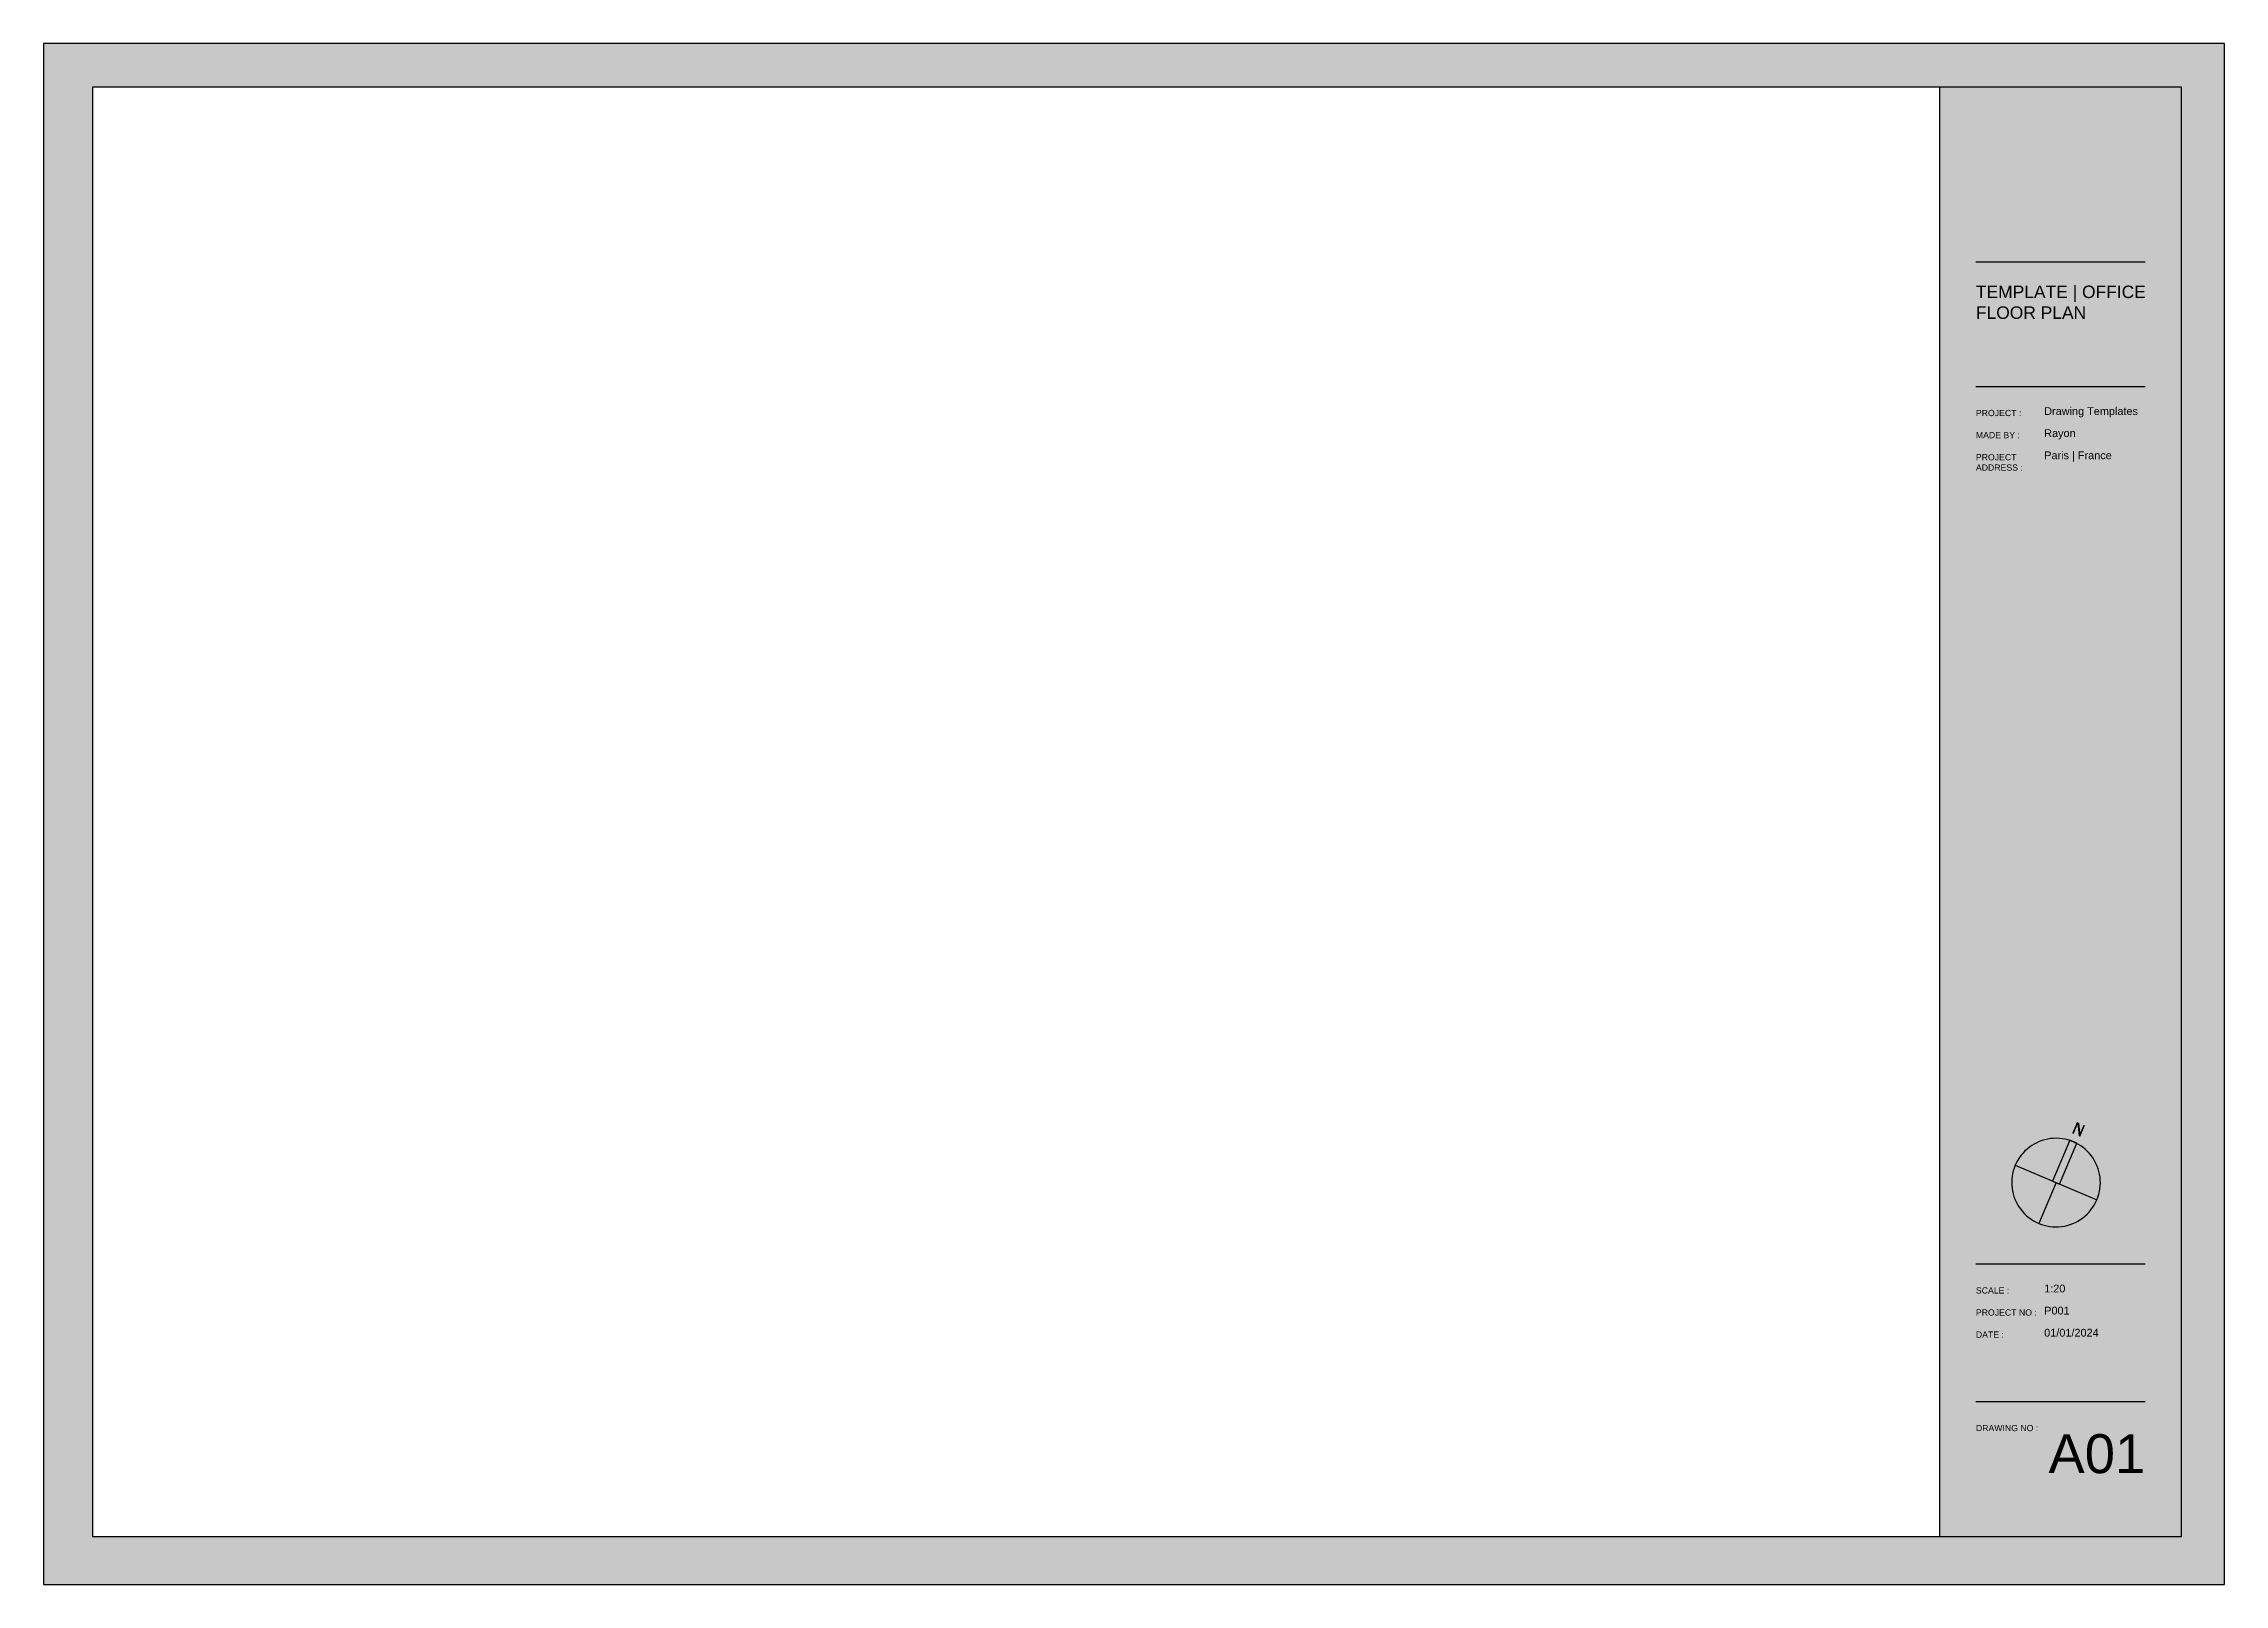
# Model space of a CAD drawing. Header units: metres. Extents: x 183920 to 188551, y 20757 to 23715.
# Drawn here: x 188530.34 to 188550.82, y 23700.2 to 23714.67 of the extents above.
import ezdxf

# ---------------------------------------------------------------- set-up
doc = ezdxf.new("R2010")
doc.units = ezdxf.units.M
for name, pattern in [('Light Grey Page Line', [0]), ('Page Lines', [0]), ('Style Grey Hatch  Line', [0])]:
    doc.linetypes.add(name, pattern=pattern)
doc.layers.add('Imported blocks_1', color=7, linetype='Continuous', true_color=0xc57dd9)
doc.layers.add('PDF Import', color=7, linetype='Continuous', true_color=0xff1493)
doc.styles.add('Logo Text A3', font='', dxfattribs={"height": 0.0024})
doc.styles.add('Sheet Number A3', font='', dxfattribs={"height": 0.0075})
doc.styles.add('Text M A3', font='', dxfattribs={"height": 0.0015})
doc.styles.add('Text S A3', font='', dxfattribs={"height": 0.0012})
doc.styles.get('Logo Text A3').set_extended_font_data('arial')
doc.styles.get('Sheet Number A3').set_extended_font_data('arial')
doc.styles.get('Text M A3').set_extended_font_data('arial')
doc.styles.get('Text S A3').set_extended_font_data('arial')

# ---------------------------------------------------------------- blocks, each defined once
blk = doc.blocks.new('ScaledText_6')
at = {"layer": 'Imported blocks_1', "insert": (-162.8804306422971, 30.85387132344426), "char_height": 0.0012, "width": 0.009646153846153846, "attachment_point": 1, "style": 'Text S A3'}
blk.add_mtext('PROJECT :', dxfattribs=at)
blk = doc.blocks.new('ScaledText_16')
at = {"layer": 'Imported blocks_1', "insert": (-162.8804306422971, 30.86166419504942), "char_height": 0.0012, "width": 0.009259615384615385, "attachment_point": 1, "style": 'Text S A3'}
blk.add_mtext('MADE BY :', dxfattribs=at)
blk = doc.blocks.new('ScaledText_24')
at = {"layer": 'Imported blocks_1', "insert": (-163.009084716711, 30.85567535590889), "char_height": 0.0015, "width": 0.006850961538461538, "attachment_point": 1, "style": 'Text M A3'}
blk.add_mtext('Rayon', dxfattribs=at)
blk = doc.blocks.new('ScaledText_34')
at = {"layer": 'Imported blocks_1', "insert": (-162.8804306422971, 31.17108209350176), "char_height": 0.0012, "width": 0.01295, "attachment_point": 1, "style": 'Text S A3'}
blk.add_mtext('PROJECT NO :', dxfattribs=at)
blk = doc.blocks.new('ScaledText_43')
at = {"layer": 'Imported blocks_1', "insert": (-162.8804306422971, 31.1632892218966), "char_height": 0.0012, "width": 0.007021153846153847, "attachment_point": 1, "style": 'Text S A3'}
blk.add_mtext('SCALE :', dxfattribs=at)
blk = doc.blocks.new('ScaledText_46')
at = {"layer": 'Imported blocks_1', "insert": (-163.009084716711, 30.84788248430374), "char_height": 0.0015, "width": 0.0243188894388678, "attachment_point": 1, "style": 'Text M A3'}
blk.add_mtext('Drawing Templates', dxfattribs=at)
blk = doc.blocks.new('ScaledText_50')
at = {"layer": 'Imported blocks_1', "insert": (-162.8804306422971, 31.21182893811335), "char_height": 0.0012, "width": 0.01302884615384615, "attachment_point": 1, "style": 'Text S A3'}
blk.add_mtext('DRAWING NO :', dxfattribs=at)
blk = doc.blocks.new('ScaledText_66')
at = {"layer": 'Imported blocks_1', "insert": (-163.0090847169363, 31.17288612575816), "char_height": 0.0015, "width": 0.01316105769230769, "attachment_point": 1, "style": 'Text M A3'}
blk.add_mtext('01/01/2024', dxfattribs=at)
blk = doc.blocks.new('ScaledText_74')
at = {"layer": 'Imported blocks_1', "insert": (-163.0090847169364, 30.86346822730583), "char_height": 0.0015, "width": 0.01540384615384615, "attachment_point": 1, "style": 'Text M A3'}
blk.add_mtext('Paris | France ', dxfattribs=at)
blk = doc.blocks.new('ScaledText_82')
at = {"layer": 'Imported blocks_1', "insert": (-163.009084716711, 31.16509325436121), "char_height": 0.0015, "width": 0.01315865384615384, "attachment_point": 1, "style": 'Text M A3'}
blk.add_mtext('P001', dxfattribs=at)
blk = doc.blocks.new('ScaledText_85')
at = {"layer": 'Imported blocks_1', "insert": (-163.7125384643408, 30.84210519768878), "char_height": 0.0024, "width": 0.04075906085664888, "attachment_point": 1, "style": 'Logo Text A3'}
blk.add_mtext('TEMPLATE | OFFICE FLOOR PLAN', dxfattribs=at)
blk = doc.blocks.new('ScaledText_91')
at = {"layer": 'Imported blocks_1', "insert": (-162.880430642298, 30.86945706665457), "char_height": 0.0012, "width": 0.01531380675831378, "attachment_point": 1, "style": 'Text S A3'}
blk.add_mtext('PROJECT ADDRESS :', dxfattribs=at)
blk = doc.blocks.new('A3  Title block minimal vertical')
at = {"layer": 'Imported blocks_1', "transparency": 33554483}
for points in [[(-0.2099314073314251, -0.1483019521171113), (-0.2005320687812578, -0.1390564406268284), (-0.2005320687812578, 0.1399498981545296), (0.1550605809780995, 0.1399498981545296), (0.1550605809780995, -0.1390564406268284), (-0.2005320687812578, -0.1390564406268284), (-0.2099314073314251, -0.1483019521171113), (0.2099314073314676, -0.1483019521171113), (0.2099314073314676, 0.1483019521171195), (-0.2099314073314251, 0.1483019521171195), (-0.2099314073314251, -0.1483019521171113)], [(0.176849900335257, -0.07067501146359047), (0.1781794616563782, -0.0712378667982959), (0.1815048096019954, -0.06338282175359325), (0.1801752482808742, -0.06281996641888782), (0.176849900335257, -0.07067501146359047)], [(0.180620286116124, -0.06146878940172724), (0.1815376347730086, -0.05930185374886622), (0.1819974989308505, -0.05949653224196715), (0.1821822954928767, -0.06129198126765741), (0.1827987791904129, -0.0598357405094971), (0.1830914200181305, -0.05995962682328857), (0.1821740715158963, -0.06212656211083859), (0.1818814305181397, -0.06200267572506291), (0.1816532951524526, -0.05984379838796855), (0.1809129289012087, -0.06159267109188005), (0.180620286116124, -0.06146878940172724)]]:
    blk.add_hatch(color=256, dxfattribs=at).paths.add_polyline_path(points, flags=0)
h = blk.add_hatch(color=256, dxfattribs=at)
edge = h.paths.add_edge_path(flags=0)
edge.add_line((0.1729157325874844, 0.1177487475928521), (0.1729157325874844, 0.1287278270255517))
edge.add_line((0.1729157325874844, 0.1287278270255517), (0.1807462492033576, 0.1287278270255517))
edge.add_arc((0.1805990281644988, 0.1254610725425581), 0.003270070165369793, -84.54646110202827, 87.41962837314571, ccw=False)
edge.add_line((0.1809098109081278, 0.1222058040478401), (0.1838130311677988, 0.1222058040478401))
edge.add_line((0.1838130311677988, 0.1222058040478401), (0.1838130311677994, 0.117748747597934))
edge.add_line((0.1838130311677994, 0.117748747597934), (0.1816867290057862, 0.117748747597934))
edge.add_line((0.1816867290057862, 0.117748747597934), (0.1750829251756895, 0.1221240231954549))
edge.add_line((0.1750829251756895, 0.1221240231954549), (0.1750829251757067, 0.117748747597934))
edge.add_line((0.1750829251757067, 0.117748747597934), (0.1729157325874844, 0.1177487475928521))
edge.add_line((0.1729157325874844, 0.1177487475928521), (0.1729157325874844, 0.1177487475928521))
at = {"layer": 'Imported blocks_1', "linetype": 'Page Lines'}
blk.add_lwpolyline([(-0.2099314073314248, -0.1483019521171226), (0.2099314073314677, -0.1483019521171226), (0.2099314073314677, 0.1483019521171085), (-0.2099314073314248, 0.1483019521171085), (-0.2099314073314248, -0.1483019521171226)], close=True, dxfattribs=at)
at = {"layer": 'Imported blocks_1', "linetype": 'Light Grey Page Line'}
blk.add_lwpolyline([(-0.2005320687812571, -0.1390564406268426), (0.2016915466515925, -0.1390564406268426), (0.2016915466515925, 0.1399498981545153), (-0.2005320687812571, 0.1399498981545153), (-0.2005320687812571, -0.1390564406268426)], close=True, dxfattribs=at)
at = {"layer": 'Imported blocks_1', "linetype": 'Page Lines'}
for points in [[(0.1550605809780948, 0.1399498873225211), (0.1550605809780948, -0.1390564115214913)], [(0.1620890018502521, 0.1063220825233825), (0.1946958290670561, 0.1063220825233826)], [(0.1620890018502521, 0.08229276619199163), (0.1946958290670561, 0.08229276619199169)], [(0.1696640652904924, -0.06763296629800761), (0.1853741733023694, -0.07428366977652559)], [(0.1775191192964622, -0.07095831803726764), (0.1741937578623408, -0.07881339494414248)], [(0.1620890018502521, -0.08661477361748393), (0.1946958290670561, -0.08661477361748388)], [(0.1620890018502521, -0.1131120256841145), (0.1946958290670561, -0.1131120256841145)]]:
    blk.add_lwpolyline(points, dxfattribs=at)
blk.add_lwpolyline([(0.1853741690138136, -0.07428368252904301, 1), (0.1696640592010107, -0.06763297828812262, 1), (0.1853741690138136, -0.07428368252904301)], format="xyb", close=True, dxfattribs=at)
at = {"layer": 'Imported blocks_1', "linetype": 'Style Grey Hatch  Line'}
blk.add_lwpolyline([(0.176849900335257, -0.07067501146359047), (0.1781794616563782, -0.0712378667982959), (0.1815048096019954, -0.06338282175359325), (0.1801752482808742, -0.06281996641888782), (0.176849900335257, -0.07067501146359047)], close=True, dxfattribs=at)
blk = doc.blocks.new('ScaledText_107')
at = {"layer": 'Imported blocks_1', "insert": (-163.7394796803852, 34.1430555842989), "char_height": 0.0075, "width": 0.03090911319807309, "attachment_point": 3, "style": 'Sheet Number A3'}
blk.add_mtext('A01', dxfattribs=at)
blk = doc.blocks.new('ScaledText_115')
at = {"layer": 'Imported blocks_1', "insert": (-162.8804306422971, 31.17887496510691), "char_height": 0.0012, "width": 0.005611538461538461, "attachment_point": 1, "style": 'Text S A3'}
blk.add_mtext('DATE :', dxfattribs=at)
blk = doc.blocks.new('ScaledText_126')
at = {"layer": 'Imported blocks_1', "insert": (-163.009084716711, 31.15730038275606), "char_height": 0.0015, "width": 0.01315865384615384, "attachment_point": 1, "style": 'Text M A3'}
blk.add_mtext('1:20', dxfattribs=at)

msp = doc.modelspace()

# ---------------------------------------------------------------- block references
at = {"layer": 'Imported blocks_1', "yscale": 48.76491646690067}
for name, p, xscale in [('ScaledText_85', (196531.9146497135, 22208.38190622588), 48.76491646686768), ('ScaledText_6', (196491.3369779371, 22206.64156693028), 48.76491646690067), ('ScaledText_46', (196498.2521493561, 22206.95862609813), 48.76491646696224), ('ScaledText_16', (196491.3369779371, 22206.05410050428), 48.76491646690067), ('ScaledText_24', (196498.2521493461, 22206.37115967213), 48.76491646690067), ('ScaledText_91', (196491.336977935, 22205.46663407828), 48.76491646688761), ('ScaledText_74', (196498.2521493631, 22205.78369326183), 48.76491646690067), ('ScaledText_126', (196498.2521493461, 22183.6331260573), 48.76491646690067), ('ScaledText_43', (196491.3369779371, 22183.31606688945), 48.76491646690067), ('ScaledText_82', (196498.2521493461, 22183.0456596313), 48.76491646690067), ('ScaledText_34', (196491.3369779371, 22182.72860046345), 48.76491646690067), ('ScaledText_66', (196498.2521493631, 22182.458193221), 48.76491646690067), ('ScaledText_115', (196491.3369779371, 22182.14113403745), 48.76491646690067), ('ScaledText_50', (196491.3369779371, 22179.65689539918), 48.76491646690067), ('ScaledText_107', (196534.818525636, 22036.62891070583), 48.76491646695499)]:
    msp.add_blockref(name, p, dxfattribs=dict(at, xscale=xscale))
at = {"layer": 'PDF Import', "xscale": 48.76491646690067, "yscale": 48.76491646690067}
msp.add_blockref('A3  Title block minimal vertical', (188540.5821269373, 23707.43425712257), dxfattribs=at)

doc.saveas('drawing.dxf')
